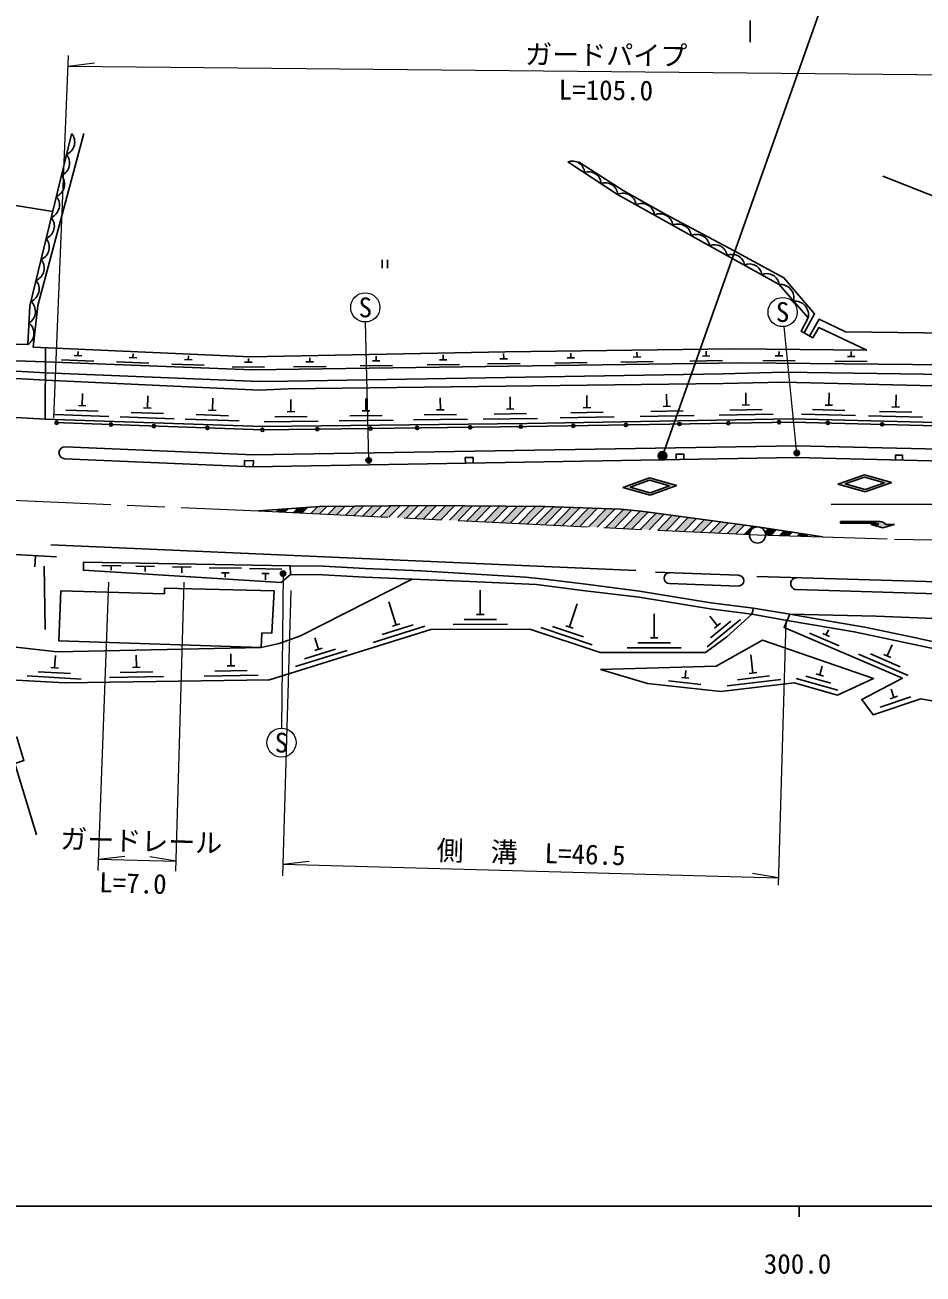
# Model space of a CAD drawing. Units: millimetres, scale not verified. Extents: x 40000 to 680000, y 20000 to 380000.
# Drawn here: x 296351 to 379458, y 198715 to 314328 of the extents above; entities that cross this region are included whole.
import ezdxf
from ezdxf.enums import TextEntityAlignment as Align

# ---------------------------------------------------------------- set-up
doc = ezdxf.new("R2010")
doc.units = ezdxf.units.MM
doc.header["$LTSCALE"] = 1000
doc.linetypes.add('CHAIN', pattern=[18.5, 12, -1.5, 3.5, -1.5])
for name, color, linetype, lineweight in [('M-BGD', 7, 'Continuous', 25), ('M-BGD-HTXT', 7, 'Continuous', 13), ('M-BMK', 2, 'CHAIN', 13), ('M-BMK-SRVR', 3, 'Continuous', 25), ('M-STR-HTXT', 7, 'Continuous', 13), ('M-STR-STRC', 7, 'Continuous', 25), ('M-TTL-BAND', 7, 'Continuous', 25)]:
    doc.layers.add(name, color=color, linetype=linetype, lineweight=lineweight)
doc.styles.add('ＭＳ ゴシック', font='')
doc.styles.get('ＭＳ ゴシック').set_extended_font_data('MS Gothic')

msp = doc.modelspace()

# ---------------------------------------------------------------- hatches: boundary and pattern name
at = {"layer": 'M-STR-STRC'}
for points in [[(328378, 274150, -1), (327939, 273911, -0.41421), (328039, 274250, -0.41421)], [(355014, 274236, -0.41421), (355136, 274789, -0.41421), (355688, 274666, -1)], [(367999, 274829, -1), (367560, 274590, -0.41421), (367660, 274929, -0.41421)], [(320396, 269235), (320700, 269545), (319798, 269482), (319593, 269273)], [(321603, 269609), (321198, 269196), (322001, 269157), (322506, 269672)], [(324271, 269758), (323633, 269751), (323409, 269735), (322804, 269119), (323606, 269080)], [(325120, 269766), (324409, 269041), (325212, 269002), (325969, 269775)], [(327667, 269792), (326818, 269783), (326014, 268964), (326817, 268925)], [(327619, 268886), (328422, 268848), (329365, 269809), (328516, 269800)], [(331063, 269825), (330214, 269817), (329225, 268809), (330027, 268770)], [(330830, 268731), (331633, 268693), (332761, 269842), (331912, 269834)], [(334440, 269840), (333606, 269847), (332435, 268654), (333238, 268615)], [(336107, 269826), (335273, 269833), (334041, 268576), (334843, 268538)], [(337775, 269812), (336941, 269819), (335646, 268499), (336449, 268460)], [(339442, 269798), (338609, 269805), (337251, 268422), (338054, 268383)], [(341110, 269784), (340276, 269791), (338857, 268344), (339659, 268305)], [(342778, 269770), (341944, 269777), (340462, 268267), (341265, 268228)], [(342067, 268189), (342870, 268151), (344445, 269756), (343611, 269763)], [(346069, 269697), (345258, 269727), (343673, 268112), (344475, 268073)], [(347692, 269638), (346881, 269668), (345278, 268034), (346080, 267996)], [(346883, 267957), (347686, 267918), (349315, 269578), (348503, 269608)], [(350938, 269519), (350126, 269549), (348488, 267880), (349291, 267841)], [(352510, 269407), (351736, 269475), (350094, 267802), (350896, 267763)], [(351699, 267725), (352502, 267686), (354029, 269243), (353372, 269332), (353284, 269339)], [(355514, 269042), (354772, 269142), (353304, 267647), (354107, 267608)], [(356998, 268841), (356256, 268941), (354910, 267570), (355712, 267531)], [(356515, 267492), (357318, 267454), (358482, 268640), (357740, 268741)], [(358120, 267415), (358923, 267376), (359966, 268439), (359224, 268540)], [(361451, 268239), (360708, 268339), (359726, 267337), (360528, 267299)], [(375375, 268078), (374626, 268078), (375726, 267778), (376826, 268078), (376076, 268078), (376061, 268091), (375939, 268192), (375806, 268272), (375660, 268329), (375507, 268366), (375352, 268378), (371826, 268379), (371826, 268229), (375000, 268229), (375072, 268223), (375183, 268198), (375286, 268148)], [(361331, 267260), (362134, 267221), (362935, 268038), (362193, 268138)], [(363392, 267161), (362936, 267183), (363677, 267937), (364142, 267874, 0.40016)], [(364891, 267102), (365365, 267088), (365875, 267608), (365145, 267720), (364837, 267406, -0.09651)], [(366606, 267495), (366182, 267063), (366998, 267039), (367336, 267383)], [(368632, 266990), (368797, 267158), (368066, 267271), (367815, 267014)], [(320456, 263669, -1), (320017, 263429, -0.41421), (320117, 263768, -0.41421)]]:
    msp.add_hatch(color=256, dxfattribs=at).paths.add_polyline_path(points)
h = msp.add_hatch(color=256, dxfattribs=at)
h.paths.add_polyline_path([(354153, 272409), (351681, 271527), (354206, 270809), (356678, 271691)])
h.paths.add_polyline_path([(356005, 271669), (354199, 271025), (352353, 271549), (354160, 272193)], flags=16)
h = msp.add_hatch(color=256, dxfattribs=at)
h.paths.add_polyline_path([(374050, 272701), (371578, 271819), (374103, 271101), (376575, 271983)])
h.paths.add_polyline_path([(375902, 271961), (374096, 271317), (372251, 271841), (374057, 272485)], flags=16)

# ---------------------------------------------------------------- linework, layer by layer
at = {"layer": 'M-BGD'}
for p, q in [((329419, 292590), (329419, 291808)), ((329886, 292590), (329886, 291808)), ((298228, 277847), (298247, 284452)), ((299733, 283339), (302731, 283223)), ((300900, 283744), (301599, 283717)), ((301249, 283731), (301264, 284109)), ((305991, 283547), (306690, 283520)), ((306340, 283534), (306355, 283904)), ((311116, 283349), (311816, 283322)), ((311466, 283336), (311480, 283691)), ((317026, 283120), (317028, 283466)), ((322705, 283157), (322700, 283529)), ((328855, 283245), (328848, 283688)), ((334703, 283335), (335403, 283345)), ((335053, 283340), (335046, 283791)), ((340307, 283415), (341006, 283425)), ((340657, 283420), (340650, 283908)), ((346517, 283504), (347217, 283514)), ((346867, 283509), (346861, 283953)), ((352644, 283591), (353344, 283601)), ((352994, 283596), (352988, 284058)), ((357894, 283216), (360894, 283259)), ((359037, 283682), (359737, 283692)), ((359387, 283687), (359381, 284125)), ((364623, 283266), (367623, 283238)), ((365777, 283705), (366477, 283699)), ((366127, 283702), (366131, 284117)), ((372456, 283641), (373156, 283635)), ((372806, 283638), (372811, 284100)), ((295507, 282289), (298241, 282137)), ((295509, 283250), (298244, 283147)), ((304824, 283142), (307822, 283026)), ((309950, 282944), (312948, 282828)), ((315523, 282681), (318523, 282660)), ((316676, 283123), (317376, 283118)), ((321212, 282686), (324211, 282728)), ((322355, 283152), (323055, 283162)), ((327361, 282773), (330361, 282816)), ((328505, 283240), (329205, 283250)), ((333559, 282869), (336559, 282912)), ((339163, 282949), (342163, 282992)), ((345374, 283037), (348374, 283080)), ((351501, 283125), (354500, 283168)), ((371302, 283202), (374302, 283174)), ((295505, 281598), (298239, 281446)), ((301641, 279080), (301680, 280205)), ((307681, 278871), (307720, 279996)), ((313698, 278663), (313737, 279787)), ((334791, 278706), (334777, 279830)), ((341255, 278785), (341241, 279910)), ((348360, 278900), (348340, 280025)), ((355752, 279027), (355732, 280152)), ((363066, 279153), (363046, 280278)), ((370743, 279139), (370773, 280264)), ((376930, 278976), (376960, 280101)), ((300126, 278682), (303124, 278579)), ((301291, 279092), (301990, 279068)), ((307332, 278883), (308031, 278859)), ((313348, 278675), (314048, 278651)), ((320969, 278535), (320955, 279660)), ((327905, 278621), (327891, 279745)), ((334441, 278701), (335141, 278710)), ((340905, 278781), (341605, 278790)), ((348010, 278894), (348710, 278906)), ((355402, 279021), (356102, 279033)), ((361573, 278677), (364573, 278729)), ((362716, 279147), (363415, 279159)), ((369232, 278728), (372231, 278650)), ((370393, 279148), (371093, 279130)), ((376581, 278986), (377280, 278967)), ((295496, 277987), (298228, 277847)), ((299111, 278267), (304108, 278094)), ((305152, 278058), (310149, 277885)), ((306167, 278473), (309165, 278370)), ((311169, 277850), (316166, 277677)), ((312184, 278265), (315182, 278161)), ((318480, 277604), (323479, 277666)), ((319474, 278066), (322474, 278103)), ((320619, 278531), (321319, 278539)), ((325416, 277690), (330416, 277751)), ((326411, 278152), (329410, 278189)), ((327555, 278616), (328255, 278625)), ((332302, 277775), (337302, 277836)), ((333296, 278237), (336296, 278274)), ((338766, 277855), (343766, 277916)), ((339761, 278317), (342760, 278354)), ((345876, 277957), (350875, 278043)), ((346868, 278424), (349867, 278476)), ((353268, 278084), (358267, 278170)), ((354260, 278551), (357259, 278603)), ((360581, 278210), (365581, 278296)), ((368220, 278305), (373219, 278174)), ((374408, 278142), (379406, 278011)), ((375419, 278566), (378418, 278487)), ((299259, 265113), (253199, 267568)), ((298758, 266221), (352884, 263840)), ((297273, 264160), (297329, 265216)), ((298224, 258381), (298137, 264241)), ((305208, 264265), (303458, 264296)), ((304333, 264281), (304325, 263857)), ((308346, 264211), (306597, 264241)), ((307472, 264226), (307463, 263748)), ((311745, 264152), (309995, 264183)), ((310870, 264167), (310861, 263605)), ((316392, 264036), (313392, 264088)), ((315234, 263606), (314534, 263618)), ((314884, 263612), (314877, 263208)), ((320121, 263971), (317122, 264023)), ((354698, 263669), (362396, 263392)), ((318964, 263541), (318264, 263553)), ((318614, 263547), (318604, 262985)), ((355989, 262622), (362360, 262392)), ((338488, 259749), (338480, 261999)), ((367748, 262060), (380741, 261682)), ((330694, 258787), (330022, 260934)), ((346748, 258604), (347461, 260738)), ((363624, 259788), (363758, 260358)), ((363758, 260358), (367123, 259791)), ((336989, 259294), (339989, 259304)), ((338138, 259748), (338838, 259750)), ((354577, 257586), (354577, 259836)), ((359475, 256767), (362572, 259299)), ((360444, 258722), (359732, 259593)), ((359800, 257614), (361658, 259133)), ((366888, 259201), (363624, 259788)), ((366888, 259201), (367123, 259791)), ((328577, 257181), (333349, 258675)), ((329397, 257909), (332260, 258805)), ((330360, 258682), (331028, 258891)), ((335991, 258841), (340991, 258857)), ((344091, 258543), (348833, 256958)), ((345182, 258653), (348027, 257702)), ((346416, 258715), (347080, 258493)), ((360173, 258500), (360715, 258944)), ((368941, 258047), (371697, 256862)), ((370175, 258006), (370818, 257729)), ((370496, 257868), (370698, 258337)), ((323514, 256539), (323178, 257612)), ((352077, 256686), (357077, 256686)), ((353077, 257136), (356077, 257136)), ((354227, 257586), (354927, 257586)), ((376153, 255926), (376598, 256959)), ((299097, 254828), (299162, 255951)), ((306664, 254871), (306647, 255996)), ((315413, 255003), (315396, 256128)), ((321398, 254933), (326169, 256427)), ((322217, 255661), (325080, 256557)), ((323180, 256434), (323848, 256643)), ((363721, 254346), (363527, 256022)), ((373501, 256086), (378095, 254111)), ((374598, 256105), (377354, 254920)), ((375832, 256064), (376475, 255787)), ((297574, 254466), (300569, 254292)), ((298748, 254848), (299447, 254808)), ((305171, 254399), (308171, 254444)), ((306314, 254866), (307014, 254876)), ((313920, 254531), (316920, 254576)), ((315063, 254998), (315763, 255008)), ((357442, 253899), (357512, 254565)), ((363373, 254306), (364068, 254386)), ((369901, 254163), (370132, 254983)), ((296549, 254074), (301541, 253784)), ((304178, 253933), (309177, 254009)), ((312927, 254065), (317926, 254141)), ((355903, 253610), (358886, 253293)), ((357094, 253936), (357790, 253862)), ((361341, 253164), (366308, 253739)), ((362282, 253726), (365262, 254071)), ((367732, 253839), (371582, 252754)), ((368624, 254055), (370934, 253404)), ((369564, 254258), (370238, 254068)), ((375481, 251177), (378326, 252129)), ((376429, 251968), (377092, 252191)), ((376761, 252080), (376503, 252851))]:
    msp.add_line(p, q, dxfattribs=at)
for points in [[(298921, 297066), (268943, 301884), (249613, 305219), (244694, 306208), (240107, 306848)], [(241453, 301210), (243704, 292272), (246438, 286574), (269463, 285521), (296624, 284743), (296804, 288327), (300653, 304218)], [(301794, 304274), (297549, 288369), (297118, 284502), (317187, 283623), (340831, 284079), (361898, 284337), (374251, 284243)], [(374251, 284243), (369805, 286315), (369249, 285362), (368168, 285980), (368829, 287227), (366147, 290318), (359711, 293893), (351200, 298652), (346603, 301668)], [(368452, 285818), (369421, 287599), (366590, 290924), (361982, 293428), (355652, 296782), (351702, 299016), (347582, 301653)], [(406977, 285490), (399374, 291022), (375747, 300349)], [(368965, 285524), (369851, 287111), (372294, 285928), (415949, 285377)], [(298241, 282137), (318051, 281319), (320677, 281348), (360969, 282035), (366572, 282186), (388100, 281877), (400526, 281785)], [(298244, 283147), (317420, 282405), (362716, 283051), (400530, 282689)], [(298239, 281446), (318050, 280522), (320698, 280648), (360973, 281144), (366481, 281265), (388072, 280743), (400521, 280765)], [(298228, 277847), (318324, 277152), (342786, 277454), (367382, 277877), (392754, 277211), (397302, 277326), (405434, 277787), (409722, 277971), (431470, 278753)], [(299067, 277518), (318321, 276852), (342790, 277154), (367381, 277577), (392754, 276910), (397315, 277026), (403959, 277403)], [(300070, 275269), (317495, 274532), (367708, 275385), (387657, 274905), (404024, 274849)], [(300023, 274170), (317482, 273432), (367704, 274284), (387642, 273805), (404020, 273749)], [(316653, 273467), (316666, 274007), (317488, 273987), (317482, 273432)], [(337826, 273777), (337815, 274294), (337096, 274292), (337105, 273765)], [(357334, 274108), (357328, 274608), (356604, 274604), (356613, 274096)], [(377571, 274047), (377574, 274505), (376922, 274512), (376911, 274063)], [(320907, 264275), (323939, 264224), (327836, 264027), (332996, 263813), (337565, 263528), (342682, 263219), (344447, 263033), (348251, 262557), (353213, 261926), (359834, 260834), (363758, 260358)], [(287319, 257677), (299328, 256294), (318216, 256717), (319888, 257081), (321842, 257798), (332192, 263045)], [(320919, 263475), (323912, 263424), (327799, 263227), (332954, 263014), (337516, 262814), (343679, 262551), (348207, 261939), (353179, 261351), (359746, 260293), (363624, 259788)], [(364070, 263268), (380792, 262780), (385798, 262550), (387811, 262566), (389596, 262541), (391444, 262440), (393084, 262336), (394263, 262248), (395657, 262096), (397483, 261833), (398907, 261526), (400494, 261137), (402342, 260619), (403472, 260132), (404078, 259843), (404453, 259607)], [(363624, 259788), (361315, 257693), (359322, 256238), (349579, 256234), (343060, 258414), (333925, 258384), (318988, 253707), (300037, 253421), (291027, 253944), (275202, 249955), (270875, 247096), (263253, 240932)], [(366888, 259201), (366608, 258559), (377551, 253856), (373793, 251905), (374841, 250488), (379251, 251963), (388795, 250239), (390843, 247815)], [(399970, 251410), (387845, 255037), (373090, 258169), (366888, 259201)], [(367123, 259791), (371330, 259066), (374066, 258588), (378642, 257646), (387216, 255739), (400157, 251981)], [(367123, 259791), (375114, 259616), (380523, 259395), (384565, 259170), (389635, 258858), (392142, 258552), (394742, 258144), (397324, 257674), (400715, 256800), (401347, 255912), (400157, 251981), (399970, 251410)], [(288964, 243247), (287262, 249020), (293916, 251008), (294734, 248190), (295608, 248411), (296251, 246235), (295426, 245976), (297431, 239364)]]:
    msp.add_lwpolyline(points, dxfattribs=at)
for points in [[(320907, 264275), (301776, 264606), (301755, 263850), (320063, 262723), (320919, 263475)], [(299676, 261954), (309254, 261682), (309270, 262213), (319396, 261953), (319202, 258037), (318279, 258053), (318216, 256717), (299490, 257322)], [(349627, 254672), (360321, 254980), (364619, 257383), (374877, 253826), (371538, 252299), (367531, 253428), (360747, 252643), (353946, 253365)]]:
    msp.add_lwpolyline(points, close=True, dxfattribs=at)
for centre in [(299281, 277511), (304307, 277337), (356920, 277397), (361444, 277475), (366133, 277555), (370647, 277491), (375687, 277359), (308275, 277200), (313229, 277028), (318321, 276852), (323405, 276915), (328317, 276975), (332639, 277029), (337546, 277089), (342238, 277147), (347096, 277228), (351965, 277312)]:
    msp.add_circle(centre, 150, dxfattribs=at)
for centre, radius, start, end in [((299705, 303488), 1250, 293.25421, 39.51441), ((299234, 301544), 1250, 293.25421, 39.51441), ((346992, 300590), 1146, 3.60862, 109.86882), ((348525, 299585), 1146, 3.60862, 109.86882), ((298763, 299600), 1250, 293.25421, 39.51441), ((350057, 298580), 1146, 3.60862, 109.86882), ((298292, 297657), 1250, 293.25421, 39.51441), ((351695, 297538), 1219, 7.65491, 113.91512), ((353397, 296586), 1219, 7.65491, 113.91512), ((297821, 295713), 1250, 293.25421, 39.51441), ((355099, 295634), 1219, 7.65491, 113.91512), ((356801, 294682), 1219, 7.65491, 113.91512), ((358503, 293730), 1219, 7.65491, 113.91512), ((297351, 293769), 1250, 293.25421, 39.51441), ((360180, 292843), 1150, 7.82503, 114.08523), ((296880, 291825), 1250, 293.25421, 39.51441), ((361789, 291949), 1150, 7.82503, 114.08523), ((363399, 291055), 1150, 7.82503, 114.08523), ((296409, 289881), 1250, 293.25421, 39.51441), ((365008, 290162), 1150, 7.82503, 114.08523), ((366238, 289043), 1279, 347.81425, 94.07446), ((296067, 287803), 1250, 301.78673, 48.04693), ((367579, 287497), 1279, 347.81425, 94.07446), ((295926, 285780), 1250, 303.97068, 50.23089), ((300047, 274719), 550, 87.5786, 267.5786), ((355989, 263123), 500, 90, 269.99733), ((362378, 262892), 500, 270, 90), ((367764, 262610), 550, 88.33096, 268.33096)]:
    msp.add_arc(centre, radius, start, end, dxfattribs=at)
at = {"layer": 'M-BGD-HTXT'}
for p, q in [((328159, 274031), (327874, 286837)), ((367779, 274709), (366600, 286411)), ((320236, 263549), (320102, 249250))]:
    msp.add_line(p, q, dxfattribs=at)
for centre in [(327844, 288186), (366465, 287755), (320089, 247900)]:
    msp.add_circle(centre, 1350, dxfattribs=at)
at = {"layer": 'M-BMK'}
msp.add_lwpolyline([(292313, 270472), (317954, 269353), (364142, 267124), (376830, 266744), (385827, 266554), (396003, 266568), (402514, 266647), (413104, 267015), (420026, 267444), (431026, 268490), (439327, 269595), (445587, 270614), (458125, 272968), (465247, 274541), (475241, 277042), (482688, 279160), (494644, 283018), (505888, 287209), (514907, 290940), (525264, 295609), (533698, 299891), (542734, 304752), (558226, 313904)], dxfattribs=at)
at = {"layer": 'M-BMK-SRVR'}
msp.add_circle((364142, 267124), 750, dxfattribs=at)
at = {"layer": 'M-STR-HTXT'}
for p, q in [((299011, 277965), (300382, 311501)), ((300341, 310502), (302775, 310820)), ((300341, 310502), (404098, 309505)), ((304067, 262762), (303102, 236066)), ((310304, 235992), (311078, 262748)), ((320959, 261988), (320189, 235578)), ((366760, 259098), (366067, 234693)), ((303140, 237115), (305580, 237389)), ((303140, 237115), (310331, 236916)), ((310331, 236916), (307910, 237325)), ((320220, 236644), (322660, 236918)), ((320220, 236644), (366086, 235379)), ((366086, 235379), (363665, 235788))]:
    msp.add_line(p, q, dxfattribs=at)
at = {"layer": 'M-STR-STRC'}
for p, q in [((355351, 274451), (373462, 325732)), ((363456, 314732), (363456, 312732)), ((354153, 272409), (351681, 271527)), ((354160, 272193), (352353, 271549)), ((356678, 271691), (354153, 272409)), ((356005, 271669), (354160, 272193)), ((354206, 270809), (356678, 271691)), ((374050, 272701), (371578, 271819)), ((371578, 271819), (374103, 271101)), ((374057, 272485), (372251, 271841)), ((372251, 271841), (374096, 271317)), ((376575, 271983), (374050, 272701)), ((375902, 271961), (374057, 272485)), ((374096, 271317), (375902, 271961)), ((374103, 271101), (376575, 271983)), ((351681, 271527), (354206, 270809)), ((352353, 271549), (354199, 271025)), ((354199, 271025), (356005, 271669)), ((318895, 269419), (318790, 269312)), ((319798, 269482), (319593, 269273)), ((320700, 269545), (320396, 269235)), ((321603, 269609), (321198, 269196)), ((322506, 269672), (322001, 269157)), ((323409, 269735), (322804, 269119)), ((324271, 269758), (323606, 269080)), ((325120, 269766), (324409, 269041)), ((325969, 269775), (325212, 269002)), ((326818, 269783), (326014, 268964)), ((327667, 269792), (326817, 268925)), ((328516, 269800), (327619, 268886)), ((329365, 269809), (328422, 268848)), ((330214, 269817), (329225, 268809)), ((331063, 269825), (330027, 268770)), ((331912, 269834), (330830, 268731)), ((332761, 269842), (331633, 268693)), ((333606, 269847), (332435, 268654)), ((334440, 269840), (333238, 268615)), ((335273, 269833), (334041, 268576)), ((336107, 269826), (334843, 268538)), ((336941, 269819), (335646, 268499)), ((337775, 269812), (336449, 268460)), ((338609, 269805), (337251, 268422)), ((339442, 269798), (338054, 268383)), ((340276, 269791), (338857, 268344)), ((341110, 269784), (339659, 268305)), ((341944, 269777), (340462, 268267)), ((342778, 269770), (341265, 268228)), ((343611, 269763), (342067, 268189)), ((344445, 269756), (342870, 268151)), ((345258, 269727), (343673, 268112)), ((346069, 269697), (344475, 268073)), ((346881, 269668), (345278, 268034)), ((347692, 269638), (346080, 267996)), ((348503, 269608), (346883, 267957)), ((349315, 269578), (347686, 267918)), ((350126, 269549), (348488, 267880)), ((350938, 269519), (349291, 267841)), ((351736, 269475), (350094, 267802)), ((352510, 269407), (350896, 267763)), ((370953, 269939), (401446, 270022)), ((353284, 269339), (351699, 267725)), ((354029, 269243), (352502, 267686)), ((354772, 269142), (353304, 267647)), ((355514, 269042), (354107, 267608)), ((356256, 268941), (354910, 267570)), ((356998, 268841), (355712, 267531)), ((357740, 268741), (356515, 267492)), ((358482, 268640), (357318, 267454)), ((359224, 268540), (358120, 267415)), ((359966, 268439), (358923, 267376)), ((360708, 268339), (359726, 267337)), ((361451, 268239), (360528, 267299)), ((371826, 268229), (371826, 268379)), ((371826, 268379), (375352, 268378)), ((375000, 268229), (371826, 268229)), ((375072, 268223), (375000, 268229)), ((375183, 268198), (375072, 268223)), ((375352, 268378), (375507, 268366)), ((375507, 268366), (375660, 268329)), ((375660, 268329), (375806, 268272)), ((375806, 268272), (375939, 268192)), ((362193, 268138), (361331, 267260)), ((362935, 268038), (362134, 267221)), ((363677, 267937), (362936, 267183)), ((365145, 267720), (364837, 267406)), ((365875, 267608), (365365, 267088)), ((366606, 267495), (366182, 267063)), ((367336, 267383), (366998, 267039)), ((368066, 267271), (367815, 267014)), ((368797, 267158), (368632, 266990)), ((375726, 267778), (374626, 268078)), ((374626, 268078), (375375, 268078)), ((375286, 268148), (375183, 268198)), ((375375, 268078), (375286, 268148)), ((376826, 268078), (375726, 267778)), ((375939, 268192), (376061, 268091)), ((376061, 268091), (376076, 268078)), ((376076, 268078), (376826, 268078))]:
    msp.add_line(p, q, dxfattribs=at)
msp.add_lwpolyline([(317954, 269353), (323633, 269751), (333369, 269849), (344478, 269756), (351452, 269500), (353372, 269332), (364142, 267874), (370197, 266943)], dxfattribs=at)
for centre, radius in [((328159, 274031), 250), ((355351, 274451), 400), ((367779, 274709), 250), ((320236, 263549), 250)]:
    msp.add_circle(centre, radius, dxfattribs=at)
at = {"layer": 'M-TTL-BAND'}
for p, q in [((40000, 205000), (579000, 205000)), ((368000, 205000), (368000, 204000))]:
    msp.add_line(p, q, dxfattribs=at)

# ---------------------------------------------------------------- texts
at = {"layer": 'M-BGD-HTXT', "style": 'ＭＳ ゴシック'}
for p in [(327844, 288186), (366465, 287755), (320089, 247900)]:
    msp.add_text('S', height=1833, dxfattribs=at).set_placement(p, align=Align.MIDDLE_CENTER)
at = {"layer": 'M-STR-HTXT', "style": 'ＭＳ ゴシック'}
for s, rotation, p in [('ガードパイプ', 359.45, (350127, 310085)), ('L=105.0', 359.45, (350096, 306837)), ('ガードレール', 358.421, (307073, 237334)), ('側\u3000溝\u3000L=46.5', 358.421, (343145, 236241)), ('L=7.0', 358.421, (306303, 233425))]:
    msp.add_text(s, height=1833, rotation=rotation, dxfattribs=at).set_placement(p, align=Align.BOTTOM_CENTER)
at = {"layer": 'M-TTL-BAND', "style": 'ＭＳ ゴシック'}
msp.add_text('300.0', height=1833, dxfattribs=at).set_placement((367844, 198195), align=Align.BOTTOM_CENTER)

doc.saveas('drawing.dxf')
